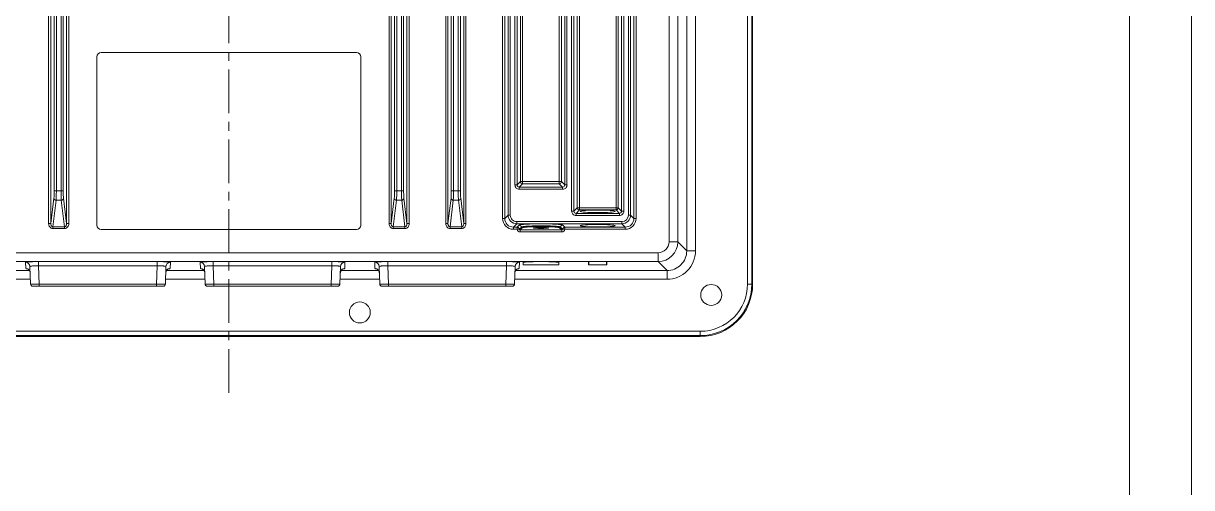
# Model space of a CAD drawing. Header units: millimetres. Extents: x 319 to 1143, y 285 to 1456.
# Drawn here: x 875.7 to 1143.3, y 758.5 to 864.8 of the extents above; entities that cross this region are included whole.
import ezdxf

# ---------------------------------------------------------------- set-up
doc = ezdxf.new("R2010")
doc.units = ezdxf.units.MM
doc.linetypes.add('CENTERX2', pattern=[4, 2.5, -0.5, 0.5, -0.5])
doc.layers.add('标柱线', color=3, linetype='Continuous', lineweight=13)

msp = doc.modelspace()

# ---------------------------------------------------------------- linework, layer by layer
at = {"color": 0, "lineweight": 0}
for p, q in [((1143.35, 1455.57), (1143.35, 285.24)), ((1129.09, 1441.31), (1129.09, 299.5))]:
    msp.add_line(p, q, dxfattribs=at)
at = {"color": 0, "linetype": 'Continuous', "lineweight": 0}
for p, q in [((1041.58, 805.12), (1041.58, 1021.12)), ((1042.58, 1021.12), (1042.58, 805.12)), ((1042.77, 805.12), (1042.77, 1021.12)), ((1029.66, 1013.22), (1029.66, 812.73)), ((1023.61, 814.79), (1023.61, 1011.16)), ((881.46, 818.95), (881.46, 1007.29)), ((881.96, 1007.29), (881.96, 818.95)), ((885.57, 818.95), (885.57, 1007.29)), ((886.07, 1007.29), (886.07, 818.95)), ((959.46, 818.95), (959.46, 1007.29)), ((959.96, 1007.29), (959.96, 818.95)), ((963.57, 818.95), (963.57, 1007.29)), ((964.07, 1007.29), (964.07, 818.95)), ((972.46, 818.95), (972.46, 1007.29)), ((972.96, 1007.29), (972.96, 818.95)), ((976.57, 818.95), (976.57, 1007.29)), ((977.07, 1007.29), (977.07, 818.95)), ((985.46, 820.15), (985.46, 1007.29)), ((985.96, 1007.29), (985.96, 820.15)), ((989.57, 828.59), (989.57, 1007.29)), ((990.07, 1007.29), (990.07, 828.09)), ((998.46, 828.09), (998.46, 1007.29)), ((998.96, 1007.29), (998.96, 828.59)), ((1002.57, 822.59), (1002.57, 1007.29)), ((1003.07, 1007.29), (1003.07, 822.09)), ((1011.46, 822.09), (1011.46, 1007.29)), ((1011.96, 1007.29), (1011.96, 822.59)), ((1015.57, 820.15), (1015.57, 1007.29)), ((1016.07, 1007.29), (1016.07, 820.15)), ((882.73, 826.49), (882.73, 999.75)), ((883.23, 999.75), (883.23, 826.49)), ((884.3, 826.49), (884.3, 999.75)), ((884.8, 999.75), (884.8, 826.49)), ((960.73, 826.49), (960.73, 999.75)), ((961.23, 999.75), (961.23, 826.49)), ((962.3, 826.49), (962.3, 999.75)), ((962.8, 999.75), (962.8, 826.49)), ((973.73, 826.49), (973.73, 999.75)), ((974.23, 999.75), (974.23, 826.49)), ((975.3, 826.49), (975.3, 999.75)), ((975.8, 999.75), (975.8, 826.49)), ((986.73, 820.92), (986.73, 999.75)), ((987.23, 999.75), (987.23, 820.92)), ((988.3, 827.81), (988.3, 999.75)), ((988.8, 999.75), (988.8, 827.81)), ((999.73, 827.81), (999.73, 999.75)), ((1000.23, 999.75), (1000.23, 827.81)), ((1001.3, 821.81), (1001.3, 999.75)), ((1001.8, 999.75), (1001.8, 821.81)), ((1012.73, 821.81), (1012.73, 999.75)), ((1013.23, 999.75), (1013.23, 821.81)), ((1014.3, 820.92), (1014.3, 999.75)), ((1014.8, 999.75), (1014.8, 820.92)), ((1027.67, 812.73), (1027.67, 876.25)), ((1025.61, 874.72), (1025.61, 814.79)), ((892.52, 818.62), (892.52, 857.12)), ((893.52, 858.12), (952.02, 858.12)), ((953.02, 857.12), (953.02, 818.62)), ((988.3, 827.81), (988.8, 827.81)), ((989.57, 828.59), (988.8, 827.81)), ((989.3, 827.31), (990.07, 828.09)), ((989.3, 827.31), (999.23, 827.31)), ((989.3, 827.31), (989.3, 826.81)), ((989.57, 828.59), (998.96, 828.59)), ((998.46, 828.09), (990.07, 828.09)), ((998.46, 828.09), (999.23, 827.31)), ((999.73, 827.81), (998.96, 828.59)), ((999.23, 826.81), (999.23, 827.31)), ((999.73, 827.81), (1000.23, 827.81)), ((882.66, 824.76), (881.96, 818.95)), ((884.8, 826.49), (882.73, 826.49)), ((885.57, 818.95), (884.87, 824.76)), ((960.66, 824.76), (959.96, 818.95)), ((960.73, 826.49), (962.8, 826.49)), ((963.57, 818.95), (962.87, 824.76)), ((973.66, 824.76), (972.96, 818.95)), ((973.73, 826.49), (975.8, 826.49)), ((976.57, 818.95), (975.87, 824.76)), ((999.23, 826.81), (989.3, 826.81)), ((882.43, 818.26), (883.16, 824.33)), ((884.37, 824.33), (883.16, 824.33)), ((884.37, 824.33), (885.1, 818.26)), ((960.43, 818.26), (961.16, 824.33)), ((962.37, 824.33), (961.16, 824.33)), ((962.37, 824.33), (963.1, 818.26)), ((973.43, 818.26), (974.16, 824.33)), ((975.37, 824.33), (974.16, 824.33)), ((975.37, 824.33), (976.1, 818.26)), ((1001.3, 821.81), (1001.8, 821.81)), ((1002.57, 822.59), (1001.8, 821.81)), ((1002.3, 821.31), (1003.07, 822.09)), ((1002.57, 822.59), (1011.96, 822.59)), ((1011.46, 822.09), (1003.07, 822.09)), ((1011.46, 822.09), (1012.23, 821.31)), ((1012.73, 821.81), (1011.96, 822.59)), ((1012.73, 821.81), (1013.23, 821.81)), ((985.46, 820.15), (985.96, 820.15)), ((986.73, 820.92), (985.96, 820.15)), ((986.73, 820.92), (987.23, 820.92)), ((988.73, 819.43), (1012.81, 819.43)), ((988.73, 819.43), (988.73, 818.93)), ((1002.3, 821.31), (1012.23, 821.31)), ((1002.3, 821.31), (1002.3, 820.81)), ((1012.23, 820.81), (1002.3, 820.81)), ((1012.23, 820.81), (1012.23, 821.31)), ((1012.8, 818.93), (1012.8, 819.43)), ((1014.3, 820.92), (1014.8, 820.92)), ((1015.57, 820.15), (1014.8, 820.92)), ((1015.57, 820.15), (1016.07, 820.15)), ((881.46, 818.95), (881.96, 818.95)), ((882.43, 818.26), (885.1, 818.26)), ((882.43, 818.26), (882.43, 817.83)), ((885.1, 817.83), (882.43, 817.83)), ((885.1, 817.83), (885.1, 818.26)), ((885.57, 818.95), (886.07, 818.95)), ((952.02, 817.62), (893.52, 817.62)), ((959.46, 818.95), (959.96, 818.95)), ((960.43, 818.26), (963.1, 818.26)), ((960.43, 818.26), (960.43, 817.83)), ((963.1, 817.83), (960.43, 817.83)), ((963.1, 817.83), (963.1, 818.26)), ((963.57, 818.95), (964.07, 818.95)), ((972.46, 818.95), (972.96, 818.95)), ((973.43, 818.26), (976.1, 818.26)), ((973.43, 818.26), (973.43, 817.83)), ((976.1, 817.83), (973.43, 817.83)), ((976.1, 817.83), (976.1, 818.26)), ((976.57, 818.95), (977.07, 818.95)), ((987.95, 818.15), (988.73, 818.93)), ((987.95, 818.15), (988.81, 818.15)), ((987.95, 818.15), (987.95, 817.65)), ((988.81, 817.65), (987.95, 817.65)), ((1012.8, 818.93), (988.73, 818.93)), ((989.29, 818.6), (988.81, 818.15)), ((988.81, 817.65), (988.81, 818.15)), ((989.78, 818.17), (989.3, 817.72)), ((989.5, 817.55), (989.98, 818)), ((989.5, 817.55), (999.03, 817.55)), ((989.5, 817.55), (989.5, 817.05)), ((999.03, 817.05), (989.5, 817.05)), ((998.55, 818), (999.03, 817.55)), ((999.23, 817.72), (998.75, 818.17)), ((999.72, 818.15), (999.24, 818.6)), ((999.72, 818.15), (1013.58, 818.15)), ((999.72, 818.15), (999.72, 817.65)), ((1013.58, 817.65), (999.72, 817.65)), ((1012.8, 818.93), (1013.58, 818.15)), ((1013.58, 817.65), (1013.58, 818.15)), ((1023.61, 814.79), (1025.61, 814.79)), ((1027.67, 812.73), (1025.61, 814.79)), ((824.43, 812.27), (1021.1, 812.27)), ((1021.1, 810.27), (1021.1, 812.27)), ((1027.67, 812.73), (1029.66, 812.73)), ((1021.1, 810.27), (824.43, 810.27)), ((876.23, 808.68), (876.18, 810.1)), ((876.53, 808.62), (876.53, 808.62)), ((877.18, 809.14), (877.32, 805.1)), ((879.17, 810.26), (906.36, 810.26)), ((879.17, 810.26), (879.17, 809.3)), ((906.36, 809.3), (879.17, 809.3)), ((879.32, 805.1), (879.17, 809.3)), ((906.36, 809.3), (906.21, 805.1)), ((906.36, 809.3), (906.36, 810.26)), ((908.21, 805.1), (908.35, 809.14)), ((909.35, 810.1), (909.3, 808.68)), ((916.23, 808.68), (916.18, 810.1)), ((916.53, 808.62), (916.53, 808.62)), ((917.18, 809.14), (917.32, 805.1)), ((919.17, 810.26), (946.36, 810.26)), ((919.17, 810.26), (919.17, 809.3)), ((946.36, 809.3), (919.17, 809.3)), ((919.32, 805.1), (919.17, 809.3)), ((946.36, 809.3), (946.21, 805.1)), ((946.36, 809.3), (946.36, 810.26)), ((948.21, 805.1), (948.35, 809.14)), ((949.35, 810.1), (949.3, 808.68)), ((956.23, 808.68), (956.18, 810.1)), ((956.53, 808.62), (956.53, 808.62)), ((957.18, 809.14), (957.32, 805.1)), ((959.17, 810.26), (986.36, 810.26)), ((959.17, 810.26), (959.17, 809.3)), ((986.36, 809.3), (959.17, 809.3)), ((959.32, 805.1), (959.17, 809.3)), ((986.36, 809.3), (986.21, 805.1)), ((986.36, 809.3), (986.36, 810.26)), ((988.21, 805.1), (988.35, 809.14)), ((989.35, 810.1), (989.3, 808.68)), ((990.16, 809.52), (998.37, 809.52)), ((990.17, 809.52), (990.17, 810.05)), ((998.37, 809.52), (998.37, 810.05)), ((1005.17, 809.52), (1005.17, 810.26)), ((1005.17, 809.52), (1009.37, 809.52)), ((1005.27, 810.27), (1005.27, 809.52)), ((1009.27, 809.52), (1009.27, 810.27)), ((1009.37, 810.26), (1009.37, 809.52)), ((1021.1, 810.27), (1023.15, 808.22)), ((877.28, 806.22), (863.25, 806.22)), ((863.48, 808.22), (877.06, 808.22)), ((917.28, 806.22), (908.25, 806.22)), ((908.48, 808.22), (917.06, 808.22)), ((957.28, 806.22), (948.25, 806.22)), ((948.48, 808.22), (957.06, 808.22)), ((1023.15, 806.22), (988.25, 806.22)), ((988.48, 808.22), (1023.15, 808.22)), ((1023.15, 806.22), (1023.15, 808.22)), ((877.82, 804.62), (907.71, 804.62)), ((879.32, 805.1), (906.21, 805.1)), ((879.32, 804.62), (879.32, 805.1)), ((906.21, 805.1), (906.21, 804.62)), ((917.82, 804.62), (947.71, 804.62)), ((919.32, 805.1), (946.21, 805.1)), ((919.32, 804.62), (919.32, 805.1)), ((946.21, 805.1), (946.21, 804.62)), ((957.82, 804.62), (987.71, 804.62)), ((959.32, 805.1), (986.21, 805.1)), ((959.32, 804.62), (959.32, 805.1)), ((986.21, 805.1), (986.21, 804.62)), ((1041.58, 805.12), (1042.77, 805.12)), ((814.77, 794.3), (1030.77, 794.3)), ((1030.77, 793.31), (814.77, 793.31)), ((814.77, 793.12), (1030.77, 793.12)), ((1030.77, 793.12), (1030.77, 794.3))]:
    msp.add_line(p, q, dxfattribs=at)
for points in [[(876.53, 808.62), (876.63, 808.59), (876.82, 808.48), (877.02, 808.29)], [(908.57, 808.36), (908.79, 808.54), (908.96, 808.61), (909, 808.62)], [(916.53, 808.62), (916.63, 808.59), (916.82, 808.48), (917.02, 808.29)], [(948.57, 808.36), (948.79, 808.54), (948.96, 808.61), (949, 808.62)], [(956.53, 808.62), (956.63, 808.59), (956.82, 808.48), (957.02, 808.29)], [(988.57, 808.36), (988.79, 808.54), (988.96, 808.61), (989, 808.62)], [(877.02, 808.29), (877.17, 808.01), (877.23, 807.72)], [(908.3, 807.72), (908.38, 808.07), (908.57, 808.36)], [(917.02, 808.29), (917.17, 808.01), (917.23, 807.72)], [(948.3, 807.72), (948.38, 808.07), (948.57, 808.36)], [(957.02, 808.29), (957.17, 808.01), (957.23, 807.72)], [(988.3, 807.72), (988.38, 808.07), (988.57, 808.36)]]:
    msp.add_lwpolyline(points, dxfattribs=at)
for centre in [(1033.27, 802.62), (952.77, 798.62)]:
    msp.add_circle(centre, 2.4, dxfattribs=at)
for centre, radius, start, end in [((893.52, 857.12), 1, 90, 180), ((952.02, 857.12), 1, 360, 90), ((989.3, 827.81), 0.997, 179.9586, 270.0424), ((999.24, 827.81), 0.997, 269.9589, 0.0412), ((1002.3, 821.81), 0.997, 179.9614, 270.0388), ((1003.07, 822.59), 0.502, 254.8217, 269.677), ((1012.24, 821.81), 0.997, 269.961, 0.0398), ((987.95, 820.15), 2.49, 179.9518, 270.0462), ((988.73, 820.92), 2, 180.0491, 269.9508), ((988.73, 820.92), 1.5, 180.0608, 270.061), ((1012.8, 820.92), 2, 270.0491, 359.9509), ((1012.8, 820.92), 1.5, 270.0596, 0.0578), ((1013.58, 820.15), 2.49, 269.9515, 0.046), ((893.52, 818.62), 1, 180, 270), ((952.02, 818.62), 1, 270, 360), ((988.81, 817.65), 0.502, 8.221, 89.6427), ((989.28, 818.1), 0.502, 8.2354, 89.628), ((989.98, 818.2), 0.201, 188.1965, 269.6286), ((994.06, 766.19), 52.27, 91.292, 91.7275), ((994.27, 755.86), 62.6, 88.799, 91.2699), ((998.55, 818.2), 0.201, 270.3714, 351.7754), ((999.25, 818.1), 0.502, 90.3723, 171.7759), ((999.03, 817.75), 0.697, 269.914, 352.1017), ((999.73, 817.65), 0.502, 90.3572, 171.7903), ((1021.09, 814.79), 4.52, 270.0643, 359.9356), ((1021.1, 814.79), 2.52, 269.9723, 0.0297), ((1023.16, 812.73), 6.51, 269.9712, 0.0294), ((1023.16, 812.72), 4.5, 269.8764, 0.1236), ((876.18, 809.1), 0.999, 2.0374, 90.0451), ((876.22, 807.66), 1.02, 50.4107, 64.7878), ((876.25, 807.7), 0.974, 43.0354, 50.3832), ((909.35, 809.1), 0.999, 89.9549, 177.9626), ((909.28, 807.7), 0.975, 129.2512, 136.3639), ((909.31, 807.66), 1.02, 116.6266, 129.234), ((909.3, 807.69), 0.987, 108.4691, 116.6438), ((909.3, 807.67), 1.01, 90.0326, 108.4008), ((916.18, 809.1), 0.999, 2.0374, 90.0451), ((916.22, 807.66), 1.02, 50.4107, 64.7878), ((916.25, 807.7), 0.974, 43.0354, 50.3832), ((949.35, 809.1), 0.999, 89.9549, 177.9626), ((949.28, 807.7), 0.975, 129.2512, 136.3639), ((949.31, 807.66), 1.02, 116.6266, 129.234), ((949.3, 807.69), 0.987, 108.4691, 116.6438), ((949.3, 807.67), 1.01, 90.0326, 108.4008), ((956.18, 809.1), 0.999, 2.0374, 90.0451), ((956.22, 807.66), 1.02, 50.4107, 64.7878), ((956.25, 807.7), 0.974, 43.0354, 50.3832), ((989.35, 809.1), 0.999, 89.9549, 177.9626), ((989.28, 807.7), 0.975, 129.2512, 136.3639), ((989.31, 807.66), 1.02, 116.6266, 129.234), ((989.3, 807.69), 0.987, 108.4691, 116.6438), ((989.3, 807.67), 1.01, 90.0326, 108.4008), ((993.78, 758.95), 51.31, 91.433, 92.1016), ((994.08, 746.5), 63.76, 90.9371, 91.4305), ((994.18, 740.84), 69.43, 90.7598, 90.9392), ((994.27, 733.53), 76.74, 89.2463, 90.7523), ((994.36, 741.31), 68.95, 88.9989, 89.2396), ((994.5, 748.75), 61.52, 88.5632, 89.0049), ((994.86, 762.45), 47.81, 87.8085, 88.5921), ((876.23, 807.68), 1, 24.7725, 42.9529), ((909.3, 807.68), 0.997, 150.873, 156.1744), ((909.31, 807.67), 1.01, 136.4662, 150.9094), ((916.23, 807.68), 1, 24.7725, 42.9529), ((949.3, 807.68), 0.997, 150.873, 156.1744), ((949.31, 807.67), 1.01, 136.4662, 150.9094), ((956.23, 807.68), 1, 24.7725, 42.9529), ((989.3, 807.68), 0.997, 150.873, 156.1744), ((989.31, 807.67), 1.01, 136.4662, 150.9094), ((877.82, 805.12), 0.5, 182, 270.0005), ((877.81, 961.72), 156.63, 270.0333, 270.5509), ((907.87, 991.37), 186.27, 269.4901, 269.9243), ((907.71, 805.12), 0.5, 269.9995, 358), ((917.82, 805.12), 0.5, 182, 270.0005), ((917.81, 961.72), 156.63, 270.0333, 270.5509), ((947.87, 991.37), 186.27, 269.4901, 269.9243), ((947.71, 805.12), 0.5, 269.9995, 358), ((957.82, 805.12), 0.5, 182, 270.0005), ((957.81, 961.72), 156.63, 270.0333, 270.5509), ((987.87, 991.37), 186.27, 269.4901, 269.9243), ((987.71, 805.12), 0.5, 269.9995, 358), ((1030.77, 805.12), 12, 270, 360), ((1030.77, 805.12), 11.81, 270, 360), ((1030.77, 805.12), 10.82, 270, 360)]:
    msp.add_arc(centre, radius, start, end, dxfattribs=at)
for centre, major_axis in [((1007.27, 821.77), (4, 0)), ((994.27, 817.97), (1.75, 0)), ((1007.27, 818.47), (4, 0))]:
    msp.add_ellipse(centre, major_axis=major_axis, ratio=0.069927, dxfattribs=at)
for centre, start_param, end_param in [((1005.27, 810.26), 1.570796, 3.141593), ((1009.27, 810.26), 0, 1.570796)]:
    msp.add_ellipse(centre, major_axis=(0.1, 0), ratio=0.052408, start_param=start_param, end_param=end_param, dxfattribs=at)
for points, knots in [([(989.3, 827.31), (989.17, 827.31), (988.9, 827.42), (988.8, 827.68), (988.8, 827.81)], [0, 0, 0, 0, 0.500096, 1, 1, 1, 1]), ([(999.73, 827.81), (999.73, 827.68), (999.63, 827.42), (999.36, 827.31), (999.23, 827.31)], [0, 0, 0, 0, 0.500075, 1, 1, 1, 1]), ([(882.73, 826.49), (882.73, 826.16), (882.72, 825.58), (882.69, 825), (882.66, 824.76)], [0, 0, 0, 0, 0.577184, 1, 1, 1, 1]), ([(883.16, 824.33), (883.04, 824.33), (882.8, 824.41), (882.67, 824.65), (882.66, 824.76)], [0, 0, 0, 0, 0.523856, 1, 1, 1, 1]), ([(883.16, 824.33), (883.19, 824.63), (883.22, 825.35), (883.23, 826.07), (883.23, 826.49)], [0, 0, 0, 0, 0.422813, 1, 1, 1, 1]), ([(884.3, 826.49), (884.3, 826.07), (884.31, 825.35), (884.34, 824.63), (884.37, 824.33)], [0, 0, 0, 0, 0.577184, 1, 1, 1, 1]), ([(884.87, 824.76), (884.86, 824.65), (884.74, 824.41), (884.49, 824.33), (884.37, 824.33)], [0, 0, 0, 0, 0.47615, 1, 1, 1, 1]), ([(884.87, 824.76), (884.84, 825), (884.81, 825.58), (884.8, 826.16), (884.8, 826.49)], [0, 0, 0, 0, 0.422486, 1, 1, 1, 1]), ([(960.73, 826.49), (960.73, 826.16), (960.72, 825.58), (960.69, 825), (960.66, 824.76)], [0, 0, 0, 0, 0.577184, 1, 1, 1, 1]), ([(961.16, 824.33), (961.04, 824.33), (960.8, 824.41), (960.67, 824.65), (960.66, 824.76)], [0, 0, 0, 0, 0.523856, 1, 1, 1, 1]), ([(961.16, 824.33), (961.19, 824.63), (961.22, 825.35), (961.23, 826.07), (961.23, 826.49)], [0, 0, 0, 0, 0.422813, 1, 1, 1, 1]), ([(962.3, 826.49), (962.3, 826.07), (962.31, 825.35), (962.34, 824.63), (962.37, 824.33)], [0, 0, 0, 0, 0.577184, 1, 1, 1, 1]), ([(962.87, 824.76), (962.86, 824.65), (962.74, 824.41), (962.49, 824.33), (962.37, 824.33)], [0, 0, 0, 0, 0.47615, 1, 1, 1, 1]), ([(962.87, 824.76), (962.84, 825), (962.81, 825.58), (962.8, 826.16), (962.8, 826.49)], [0, 0, 0, 0, 0.422487, 1, 1, 1, 1]), ([(973.73, 826.49), (973.73, 826.16), (973.72, 825.58), (973.69, 825), (973.66, 824.76)], [0, 0, 0, 0, 0.577184, 1, 1, 1, 1]), ([(974.16, 824.33), (974.04, 824.33), (973.8, 824.41), (973.67, 824.65), (973.66, 824.76)], [0, 0, 0, 0, 0.523856, 1, 1, 1, 1]), ([(974.16, 824.33), (974.19, 824.63), (974.22, 825.35), (974.23, 826.07), (974.23, 826.49)], [0, 0, 0, 0, 0.422813, 1, 1, 1, 1]), ([(975.3, 826.49), (975.3, 826.07), (975.31, 825.35), (975.34, 824.63), (975.37, 824.33)], [0, 0, 0, 0, 0.577184, 1, 1, 1, 1]), ([(975.87, 824.76), (975.86, 824.65), (975.74, 824.41), (975.49, 824.33), (975.37, 824.33)], [0, 0, 0, 0, 0.47615, 1, 1, 1, 1]), ([(975.87, 824.76), (975.84, 825), (975.81, 825.58), (975.8, 826.16), (975.8, 826.49)], [0, 0, 0, 0, 0.422487, 1, 1, 1, 1]), ([(1002.3, 821.31), (1002.17, 821.31), (1001.9, 821.42), (1001.8, 821.68), (1001.8, 821.81)], [0, 0, 0, 0, 0.499788, 1, 1, 1, 1]), ([(1012.73, 821.81), (1012.73, 821.68), (1012.63, 821.42), (1012.36, 821.31), (1012.23, 821.31)], [0, 0, 0, 0, 0.499788, 1, 1, 1, 1]), ([(987.95, 818.15), (987.44, 818.15), (986.38, 818.58), (985.96, 819.64), (985.96, 820.15)], [0, 0, 0, 0, 0.500333, 1, 1, 1, 1]), ([(1015.57, 820.15), (1015.57, 819.64), (1015.15, 818.57), (1014.09, 818.15), (1013.58, 818.15)], [0, 0, 0, 0, 0.500333, 1, 1, 1, 1]), ([(881.46, 818.95), (881.47, 818.81), (881.5, 818.54), (881.7, 818.17), (882.02, 817.89), (882.29, 817.84), (882.43, 817.83)], [0, 0, 0, 0, 0.250337, 0.500069, 0.749922, 1, 1, 1, 1]), ([(882.43, 818.26), (882.35, 818.26), (882.19, 818.32), (882.04, 818.5), (881.97, 818.72), (881.96, 818.87), (881.96, 818.95)], [0, 0, 0, 0, 0.256327, 0.507976, 0.755011, 1, 1, 1, 1]), ([(885.1, 817.83), (885.24, 817.83), (885.51, 817.9), (885.94, 818.25), (886.07, 818.68), (886.07, 818.95)], [0, 0, 0, 0, 0.251144, 0.50274, 1, 1, 1, 1]), ([(885.57, 818.95), (885.57, 818.86), (885.56, 818.7), (885.47, 818.48), (885.32, 818.31), (885.17, 818.26), (885.1, 818.26)], [0, 0, 0, 0, 0.272216, 0.531846, 0.774333, 1, 1, 1, 1]), ([(959.46, 818.95), (959.47, 818.81), (959.5, 818.54), (959.7, 818.17), (960.02, 817.89), (960.29, 817.84), (960.43, 817.83)], [0, 0, 0, 0, 0.250337, 0.500069, 0.749922, 1, 1, 1, 1]), ([(960.43, 818.26), (960.35, 818.26), (960.19, 818.32), (960.04, 818.5), (959.97, 818.72), (959.96, 818.87), (959.96, 818.95)], [0, 0, 0, 0, 0.256327, 0.507976, 0.755011, 1, 1, 1, 1]), ([(963.1, 817.83), (963.24, 817.83), (963.51, 817.9), (963.94, 818.25), (964.07, 818.68), (964.07, 818.95)], [0, 0, 0, 0, 0.251144, 0.50274, 1, 1, 1, 1]), ([(963.57, 818.95), (963.57, 818.86), (963.56, 818.7), (963.47, 818.48), (963.32, 818.31), (963.17, 818.26), (963.1, 818.26)], [0, 0, 0, 0, 0.272216, 0.531846, 0.774333, 1, 1, 1, 1]), ([(972.46, 818.95), (972.47, 818.81), (972.5, 818.54), (972.7, 818.17), (973.02, 817.89), (973.29, 817.84), (973.43, 817.83)], [0, 0, 0, 0, 0.250337, 0.500069, 0.749922, 1, 1, 1, 1]), ([(973.43, 818.26), (973.35, 818.26), (973.19, 818.32), (973.04, 818.5), (972.97, 818.72), (972.96, 818.87), (972.96, 818.95)], [0, 0, 0, 0, 0.256327, 0.507976, 0.755011, 1, 1, 1, 1]), ([(976.1, 817.83), (976.24, 817.83), (976.51, 817.9), (976.94, 818.25), (977.07, 818.68), (977.07, 818.95)], [0, 0, 0, 0, 0.251144, 0.50274, 1, 1, 1, 1]), ([(976.57, 818.95), (976.57, 818.86), (976.56, 818.7), (976.47, 818.48), (976.32, 818.31), (976.17, 818.26), (976.1, 818.26)], [0, 0, 0, 0, 0.272216, 0.531846, 0.774333, 1, 1, 1, 1]), ([(989.3, 817.72), (989.29, 817.72), (989.12, 817.7), (988.96, 817.68), (988.81, 817.65)], [0, 0, 0, 0, 0.098902, 1, 1, 1, 1]), ([(989.5, 817.05), (989.34, 817.06), (989, 817.17), (988.83, 817.49), (988.81, 817.65)], [0, 0, 0, 0, 0.500112, 1, 1, 1, 1]), ([(989.29, 818.6), (989.3, 818.61), (989.35, 818.64), (989.51, 818.69), (989.82, 818.73), (990.29, 818.79), (990.91, 818.83), (991.64, 818.87), (992.77, 818.91), (994.26, 818.93), (995.76, 818.91), (996.89, 818.87), (997.62, 818.83), (998.24, 818.79), (998.71, 818.73), (999.02, 818.69), (999.18, 818.64), (999.23, 818.61), (999.24, 818.6)], [0, 0, 0, 0, 0.006458, 0.016816, 0.049855, 0.098303, 0.160328, 0.234272, 0.317533, 0.499899, 0.682293, 0.765601, 0.839577, 0.901721, 0.950151, 0.98313, 0.993519, 1, 1, 1, 1]), ([(989.5, 817.55), (989.45, 817.55), (989.36, 817.58), (989.31, 817.68), (989.3, 817.72)], [0, 0, 0, 0, 0.499209, 1, 1, 1, 1]), ([(992.48, 818.43), (992.13, 818.42), (991.64, 818.4), (991.01, 818.36), (990.62, 818.33), (990.31, 818.3), (990.06, 818.26), (989.89, 818.22), (989.8, 818.19), (989.78, 818.17)], [0, 0, 0, 0, 0.384017, 0.548868, 0.691514, 0.809612, 0.901001, 0.964476, 1, 1, 1, 1]), ([(989.98, 818), (989.99, 818.01), (990.04, 818.03), (990.17, 818.07), (990.43, 818.11), (990.84, 818.16), (991.37, 818.2), (992, 818.23), (992.98, 818.27), (994.26, 818.28), (995.55, 818.27), (996.53, 818.23), (997.16, 818.2), (997.69, 818.16), (998.1, 818.11), (998.36, 818.07), (998.49, 818.03), (998.54, 818.01), (998.55, 818)], [0, 0, 0, 0, 0.006508, 0.016936, 0.04978, 0.098038, 0.160123, 0.234063, 0.317257, 0.499714, 0.682212, 0.76547, 0.839513, 0.901733, 0.950116, 0.983035, 0.993483, 1, 1, 1, 1]), ([(998.75, 818.17), (998.72, 818.19), (998.62, 818.23), (998.42, 818.27), (998.13, 818.31), (997.75, 818.35), (997.3, 818.38), (996.56, 818.42), (995.98, 818.44), (995.58, 818.45)], [0, 0, 0, 0, 0.034696, 0.098439, 0.190974, 0.310566, 0.454574, 0.620054, 1, 1, 1, 1]), ([(999.23, 817.72), (999.22, 817.68), (999.17, 817.59), (999.08, 817.55), (999.03, 817.55)], [0, 0, 0, 0, 0.499495, 1, 1, 1, 1]), ([(999.03, 817.55), (999.04, 817.5), (999.03, 817.33), (999.03, 817.17), (999.03, 817.05)], [0, 0, 0, 0, 0.316034, 1, 1, 1, 1]), ([(999.23, 817.72), (999.25, 817.72), (999.41, 817.7), (999.57, 817.67), (999.72, 817.65)], [0, 0, 0, 0, 0.098911, 1, 1, 1, 1]), ([(879.17, 810.26), (878.98, 810.26), (878.6, 810.26), (878.04, 810.25), (877.53, 810.23), (877.08, 810.22), (876.71, 810.19), (876.46, 810.17), (876.32, 810.15), (876.24, 810.13), (876.2, 810.12), (876.18, 810.11), (876.18, 810.1)], [0, 0, 0, 0, 0.194508, 0.381845, 0.554182, 0.705115, 0.828988, 0.921068, 0.954123, 0.978124, 0.993117, 1, 1, 1, 1]), ([(876.52, 808.61), (876.48, 808.62), (876.41, 808.63), (876.31, 808.64), (876.26, 808.66), (876.23, 808.67), (876.23, 808.68)], [0, 0, 0, 0, 0.418195, 0.723691, 0.915077, 1, 1, 1, 1]), ([(876.23, 808.68), (876.26, 808.68), (876.41, 808.67), (876.55, 808.63), (876.65, 808.59)], [0, 0, 0, 0, 0.239402, 1, 1, 1, 1]), ([(877.18, 809.14), (877.18, 809.16), (877.24, 809.19), (877.35, 809.21), (877.53, 809.24), (877.78, 809.27), (878.08, 809.28), (878.55, 809.3), (878.92, 809.3), (879.17, 809.3)], [0, 0, 0, 0, 0.026178, 0.084611, 0.176123, 0.298601, 0.448802, 0.620471, 1, 1, 1, 1]), ([(909.35, 810.1), (909.35, 810.11), (909.33, 810.12), (909.29, 810.13), (909.22, 810.15), (909.07, 810.17), (908.82, 810.19), (908.45, 810.22), (908, 810.23), (907.49, 810.25), (906.94, 810.26), (906.55, 810.26), (906.36, 810.26)], [0, 0, 0, 0, 0.006883, 0.021867, 0.04586, 0.078914, 0.170994, 0.294854, 0.44577, 0.618117, 0.805481, 1, 1, 1, 1]), ([(906.36, 809.3), (906.61, 809.3), (906.98, 809.3), (907.46, 809.28), (907.75, 809.27), (908, 809.24), (908.18, 809.21), (908.29, 809.19), (908.35, 809.16), (908.35, 809.14)], [0, 0, 0, 0, 0.379207, 0.550701, 0.700837, 0.823414, 0.915122, 0.973746, 1, 1, 1, 1]), ([(909.3, 808.68), (909.3, 808.67), (909.27, 808.66), (909.22, 808.64), (909.12, 808.63), (909.05, 808.62), (909.01, 808.61)], [0, 0, 0, 0, 0.084571, 0.275948, 0.581611, 1, 1, 1, 1]), ([(919.17, 810.26), (918.98, 810.26), (918.6, 810.26), (918.04, 810.25), (917.53, 810.23), (917.08, 810.22), (916.71, 810.19), (916.46, 810.17), (916.32, 810.15), (916.24, 810.13), (916.2, 810.12), (916.18, 810.11), (916.18, 810.1)], [0, 0, 0, 0, 0.194508, 0.381845, 0.554182, 0.705115, 0.828988, 0.921068, 0.954123, 0.978124, 0.993117, 1, 1, 1, 1]), ([(916.52, 808.61), (916.48, 808.62), (916.41, 808.63), (916.31, 808.64), (916.26, 808.66), (916.23, 808.67), (916.23, 808.68)], [0, 0, 0, 0, 0.418195, 0.723691, 0.915077, 1, 1, 1, 1]), ([(916.23, 808.68), (916.26, 808.68), (916.41, 808.67), (916.55, 808.63), (916.65, 808.59)], [0, 0, 0, 0, 0.239402, 1, 1, 1, 1]), ([(917.18, 809.14), (917.18, 809.16), (917.24, 809.19), (917.35, 809.21), (917.53, 809.24), (917.78, 809.27), (918.08, 809.28), (918.55, 809.3), (918.92, 809.3), (919.17, 809.3)], [0, 0, 0, 0, 0.026178, 0.084611, 0.176123, 0.298601, 0.448802, 0.620471, 1, 1, 1, 1]), ([(949.35, 810.1), (949.35, 810.11), (949.33, 810.12), (949.29, 810.13), (949.22, 810.15), (949.07, 810.17), (948.82, 810.19), (948.45, 810.22), (948, 810.23), (947.49, 810.25), (946.94, 810.26), (946.55, 810.26), (946.36, 810.26)], [0, 0, 0, 0, 0.006883, 0.021867, 0.04586, 0.078914, 0.170994, 0.294854, 0.44577, 0.618117, 0.805481, 1, 1, 1, 1]), ([(946.36, 809.3), (946.61, 809.3), (946.98, 809.3), (947.46, 809.28), (947.75, 809.27), (948, 809.24), (948.18, 809.21), (948.29, 809.19), (948.35, 809.16), (948.35, 809.14)], [0, 0, 0, 0, 0.379207, 0.550701, 0.700837, 0.823414, 0.915122, 0.973746, 1, 1, 1, 1]), ([(949.3, 808.68), (949.3, 808.67), (949.27, 808.66), (949.22, 808.64), (949.12, 808.63), (949.05, 808.62), (949.01, 808.61)], [0, 0, 0, 0, 0.084571, 0.275948, 0.581611, 1, 1, 1, 1]), ([(959.17, 810.26), (958.98, 810.26), (958.6, 810.26), (958.04, 810.25), (957.53, 810.23), (957.08, 810.22), (956.71, 810.19), (956.46, 810.17), (956.32, 810.15), (956.24, 810.13), (956.2, 810.12), (956.18, 810.11), (956.18, 810.1)], [0, 0, 0, 0, 0.194508, 0.381845, 0.554182, 0.705115, 0.828988, 0.921068, 0.954123, 0.978124, 0.993117, 1, 1, 1, 1]), ([(956.52, 808.61), (956.48, 808.62), (956.41, 808.63), (956.31, 808.64), (956.26, 808.66), (956.23, 808.67), (956.23, 808.68)], [0, 0, 0, 0, 0.418195, 0.723691, 0.915077, 1, 1, 1, 1]), ([(956.23, 808.68), (956.26, 808.68), (956.41, 808.67), (956.55, 808.63), (956.65, 808.59)], [0, 0, 0, 0, 0.239402, 1, 1, 1, 1]), ([(957.18, 809.14), (957.18, 809.16), (957.24, 809.19), (957.35, 809.21), (957.53, 809.24), (957.78, 809.27), (958.08, 809.28), (958.55, 809.3), (958.92, 809.3), (959.17, 809.3)], [0, 0, 0, 0, 0.026178, 0.084611, 0.176123, 0.298601, 0.448802, 0.620471, 1, 1, 1, 1]), ([(989.35, 810.1), (989.35, 810.11), (989.33, 810.12), (989.29, 810.13), (989.22, 810.15), (989.07, 810.17), (988.82, 810.19), (988.45, 810.22), (988, 810.23), (987.49, 810.25), (986.94, 810.26), (986.55, 810.26), (986.36, 810.26)], [0, 0, 0, 0, 0.006883, 0.021867, 0.04586, 0.078914, 0.170994, 0.294854, 0.44577, 0.618117, 0.805481, 1, 1, 1, 1]), ([(986.36, 809.3), (986.61, 809.3), (986.98, 809.3), (987.46, 809.28), (987.75, 809.27), (988, 809.24), (988.18, 809.21), (988.29, 809.19), (988.35, 809.16), (988.35, 809.14)], [0, 0, 0, 0, 0.379207, 0.550701, 0.700837, 0.823414, 0.915122, 0.973746, 1, 1, 1, 1]), ([(989.3, 808.68), (989.3, 808.67), (989.27, 808.66), (989.22, 808.64), (989.12, 808.63), (989.05, 808.62), (989.01, 808.61)], [0, 0, 0, 0, 0.084571, 0.275948, 0.581611, 1, 1, 1, 1]), ([(991.89, 810.23), (991.65, 810.22), (991.31, 810.2), (990.89, 810.18), (990.64, 810.15), (990.44, 810.13), (990.3, 810.11), (990.22, 810.09), (990.17, 810.07), (990.17, 810.05)], [0, 0, 0, 0, 0.41436, 0.585322, 0.728781, 0.842925, 0.92614, 0.977837, 1, 1, 1, 1]), ([(998.37, 810.05), (998.37, 810.07), (998.32, 810.09), (998.24, 810.11), (998.1, 810.13), (997.91, 810.15), (997.67, 810.17), (997.26, 810.2), (996.93, 810.22), (996.69, 810.23)], [0, 0, 0, 0, 0.022261, 0.073881, 0.15695, 0.270945, 0.414282, 0.585175, 1, 1, 1, 1]), ([(877.32, 805.1), (877.32, 805.1), (877.34, 805.1), (877.36, 805.1), (877.41, 805.1), (877.48, 805.1), (877.56, 805.1), (877.71, 805.1), (877.82, 805.1), (877.9, 805.1)], [0, 0, 0, 0, 0.016777, 0.066025, 0.147403, 0.260217, 0.403394, 0.575762, 1, 1, 1, 1]), ([(907.62, 805.1), (907.71, 805.1), (907.82, 805.1), (907.97, 805.1), (908.05, 805.1), (908.12, 805.1), (908.17, 805.1), (908.19, 805.1), (908.21, 805.1), (908.21, 805.1)], [0, 0, 0, 0, 0.42416, 0.596532, 0.739725, 0.85256, 0.933957, 0.983219, 1, 1, 1, 1]), ([(917.32, 805.1), (917.32, 805.1), (917.34, 805.1), (917.36, 805.1), (917.41, 805.1), (917.48, 805.1), (917.56, 805.1), (917.71, 805.1), (917.82, 805.1), (917.9, 805.1)], [0, 0, 0, 0, 0.016777, 0.066025, 0.147403, 0.260217, 0.403394, 0.575762, 1, 1, 1, 1]), ([(947.62, 805.1), (947.71, 805.1), (947.82, 805.1), (947.97, 805.1), (948.05, 805.1), (948.12, 805.1), (948.17, 805.1), (948.19, 805.1), (948.21, 805.1), (948.21, 805.1)], [0, 0, 0, 0, 0.42416, 0.596532, 0.739725, 0.85256, 0.933957, 0.983219, 1, 1, 1, 1]), ([(957.32, 805.1), (957.32, 805.1), (957.34, 805.1), (957.36, 805.1), (957.41, 805.1), (957.48, 805.1), (957.56, 805.1), (957.71, 805.1), (957.82, 805.1), (957.9, 805.1)], [0, 0, 0, 0, 0.016777, 0.066025, 0.147403, 0.260217, 0.403394, 0.575762, 1, 1, 1, 1]), ([(987.62, 805.1), (987.71, 805.1), (987.82, 805.1), (987.97, 805.1), (988.05, 805.1), (988.12, 805.1), (988.17, 805.1), (988.19, 805.1), (988.21, 805.1), (988.21, 805.1)], [0, 0, 0, 0, 0.42416, 0.596532, 0.739725, 0.85256, 0.933957, 0.983219, 1, 1, 1, 1])]:
    msp.add_open_spline(points, degree=3, knots=knots, dxfattribs=at)
for points in [[(989.72, 828.23), (989.63, 828.32), (989.57, 828.46), (989.57, 828.59)], [(990.07, 828.09), (989.94, 828.09), (989.81, 828.14), (989.72, 828.23)], [(998.81, 828.23), (998.72, 828.14), (998.59, 828.09), (998.46, 828.09)], [(998.96, 828.59), (998.96, 828.46), (998.9, 828.32), (998.81, 828.23)], [(1002.72, 822.23), (1002.63, 822.32), (1002.57, 822.46), (1002.57, 822.59)], [(1002.94, 822.1), (1002.86, 822.13), (1002.78, 822.17), (1002.72, 822.23)], [(1011.81, 822.23), (1011.72, 822.14), (1011.59, 822.09), (1011.46, 822.09)], [(1011.96, 822.59), (1011.96, 822.46), (1011.9, 822.32), (1011.81, 822.23)]]:
    msp.add_open_spline(points, degree=3, dxfattribs=at)
at = {"layer": '标柱线', "color": 0, "linetype": 'CENTERX2', "lineweight": 0, "ltscale": 4}
msp.add_line((922.77, 780.24), (922.77, 1042.76), dxfattribs=at)

doc.saveas('drawing.dxf')
